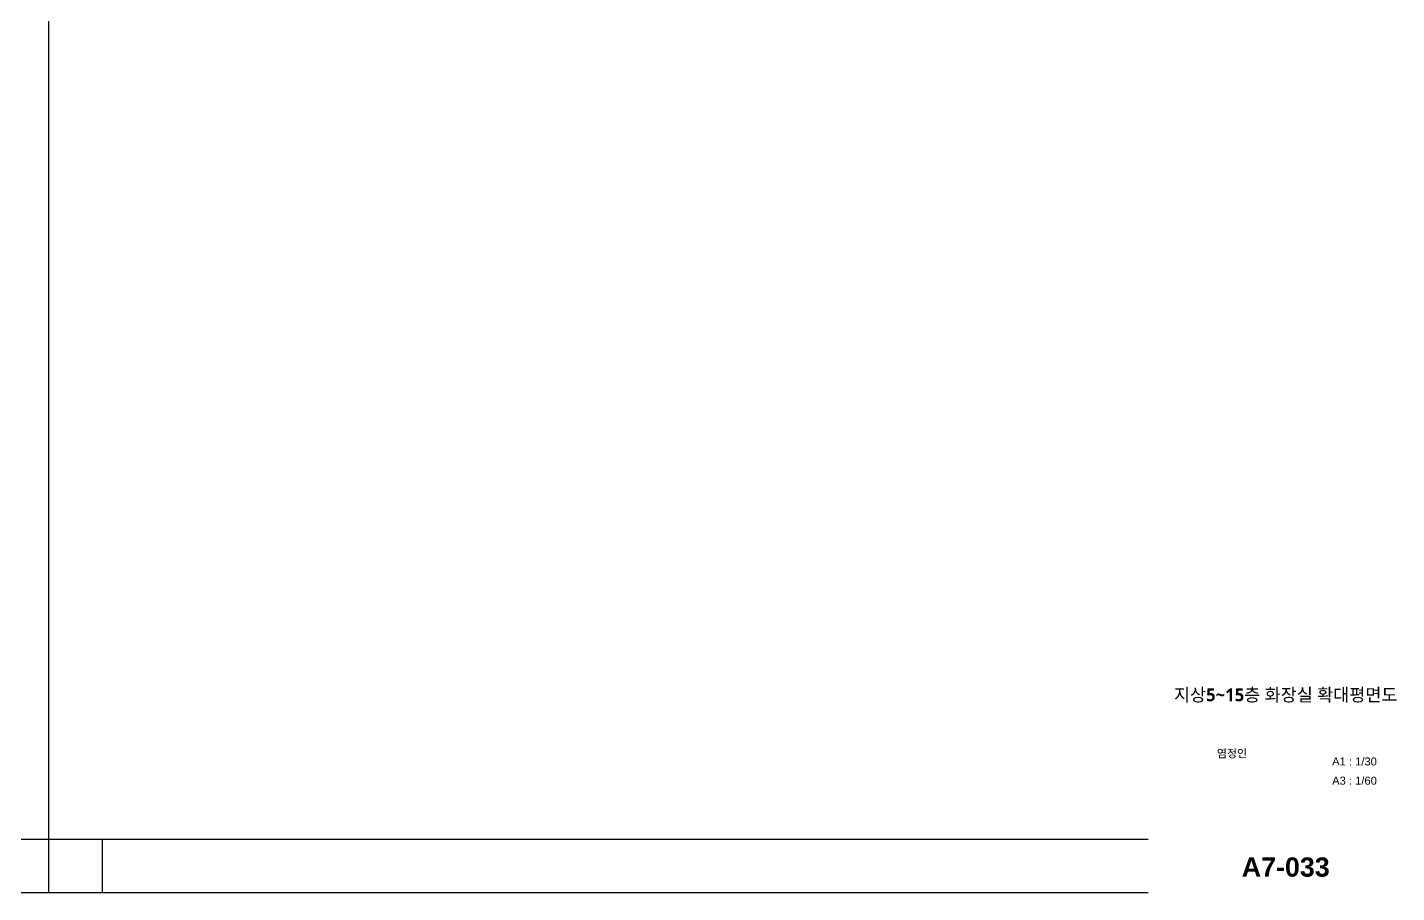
# Model space of a CAD drawing. Header units: millimetres. Extents: x 1155 to 49564, y 630 to 17190.
# Drawn here: x 36731 to 49564, y 630 to 8744 of the extents above; entities that cross this region are included whole.
import ezdxf
from ezdxf.enums import TextEntityAlignment as Align

# ---------------------------------------------------------------- set-up
doc = ezdxf.new("R2010")
doc.units = ezdxf.units.MM
doc.header["$LTSCALE"] = 30
doc.linetypes.add('CENTER', pattern=[50.8, 31.75, -6.35, 6.35, -6.35])
for name, color, linetype in [('CTR', 1, 'CENTER'), ('ELE-4', 4, 'Continuous'), ('TAG-TITLE', 6, 'Continuous')]:
    doc.layers.add(name, color=color, linetype=linetype)
doc.styles.add('ARIAL', font='arial.ttf')
doc.styles.add('ARIAL B', font='arialbd.ttf')
doc.styles.add('한글', font='malgun.ttf')
doc.styles.add('한글 B', font='malgunbd.ttf')

# ---------------------------------------------------------------- blocks, each defined once
blk = doc.blocks.new('A$C556C30FE')
at = {"layer": 'ELE-4'}
for p, q in [((11700, 17190), (11700, 630)), ((1395, 1130), (22005, 1130)), ((12200, 1130), (12200, 630)), ((1395, 630), (22005, 630))]:
    blk.add_line(p, q, dxfattribs=at)

msp = doc.modelspace()

# ---------------------------------------------------------------- block references
at = {"layer": 'CTR'}
msp.add_blockref('A$C556C30FE', (25230, 0), dxfattribs=at)

# ---------------------------------------------------------------- texts
at = {"layer": 'TAG-TITLE', "color": 4}
for s, height, style, p in [('지상5~15층 화장실 확대평면도', 120, '한글 B', (48525, 2484.8)), ('A1 : 1/30', 75, 'ARIAL', (49170, 1860)), ('A3 : 1/60', 75, 'ARIAL', (49170, 1680)), ('A7-033', 180, 'ARIAL B', (48525, 870))]:
    msp.add_text(s, height=height, dxfattribs=dict(at, style=style)).set_placement(p, align=Align.MIDDLE_CENTER)
at = {"layer": 'TAG-TITLE', "color": 3, "style": '한글'}
msp.add_text('염정인', height=75, dxfattribs=at).set_placement((47880, 1935), align=Align.MIDDLE_LEFT)

doc.saveas('drawing.dxf')
